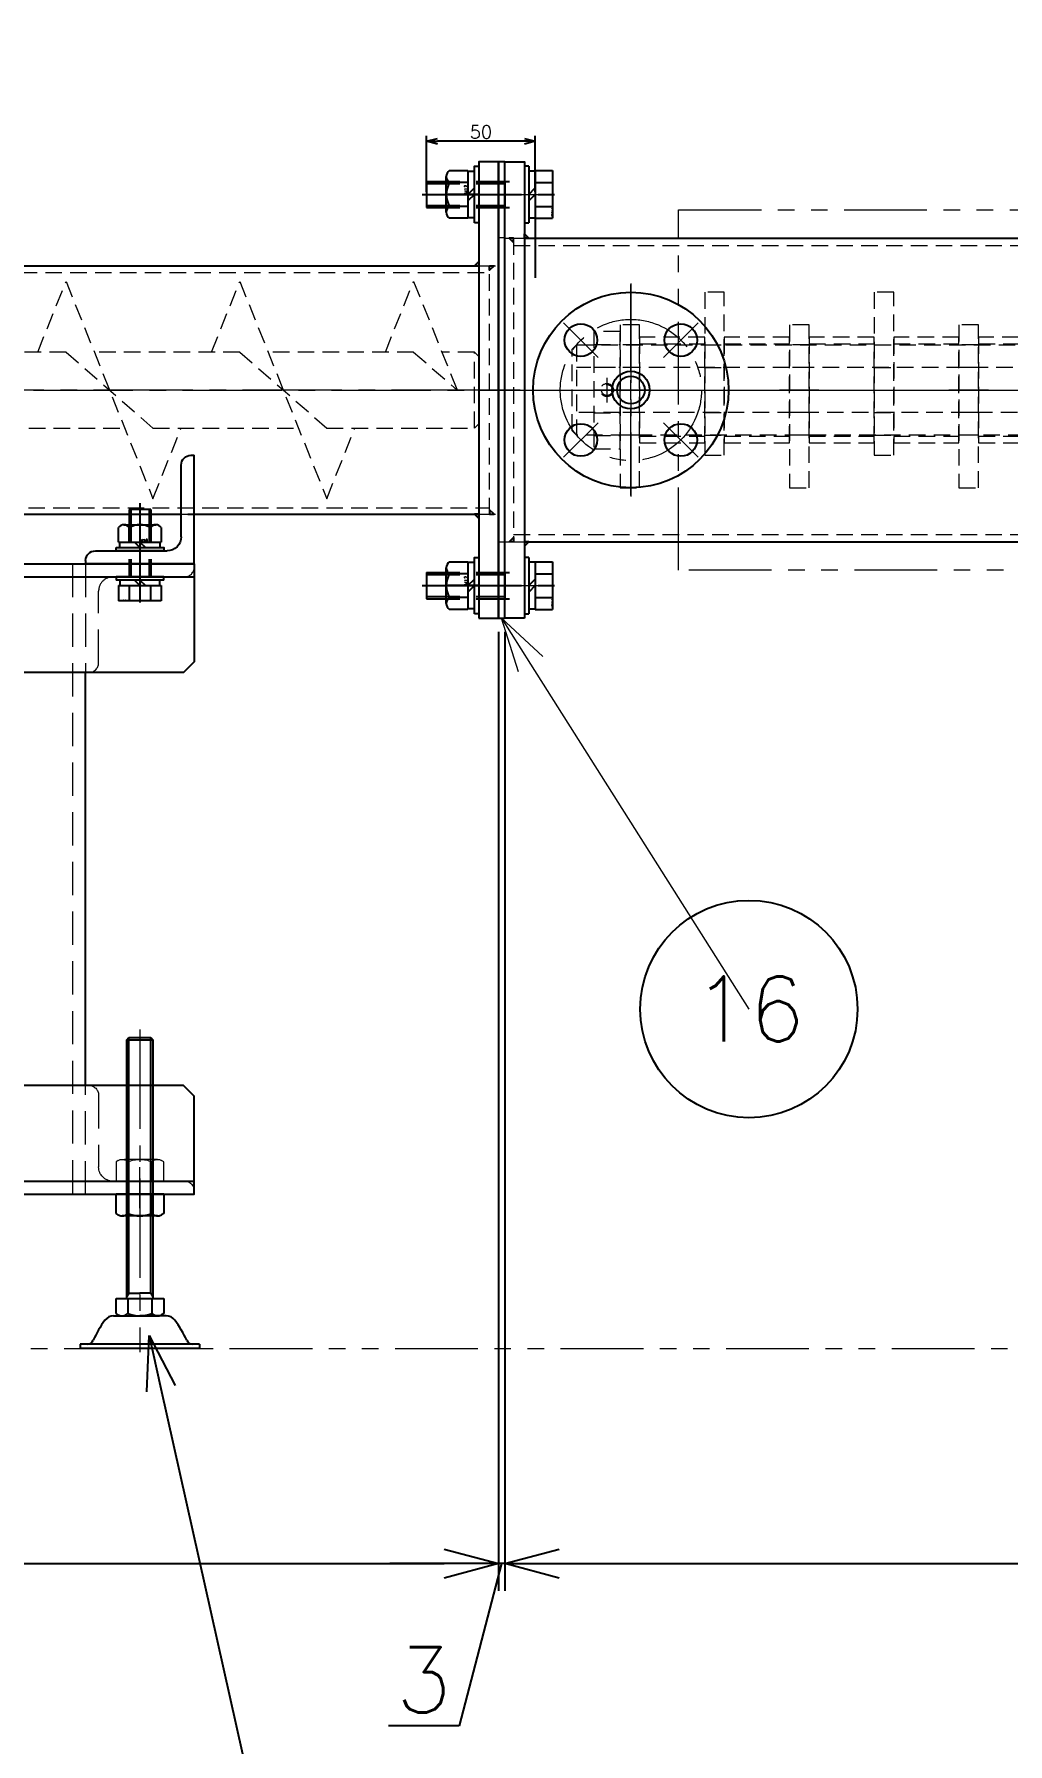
# Model space of a CAD drawing. Header units: millimetres. Extents: x 0 to 38884, y -3675 to 8056.
# Drawn here: x 26258 to 26706, y 1271 to 2057 of the extents above; entities that cross this region are included whole.
import ezdxf
from ezdxf import colors
from ezdxf.entities.mleader import LeaderData, LeaderLine
from ezdxf.enums import TextEntityAlignment as Align
from ezdxf.math import Vec2, Vec3

# ---------------------------------------------------------------- set-up
doc = ezdxf.new("R2010")
doc.units = ezdxf.units.MM
doc.header["$LTSCALE"] = 2.4
doc.header["$PDMODE"] = 99
doc.header["$PDSIZE"] = 1
for name, pattern in [('CENTER2', [28.575, 19.05, -3.175, 3.175, -3.175]), ('HIDDEN', [9.525, 6.35, -3.175]), ('HIDDEN2', [4.7625, 3.175, -1.5875]), ('PHANTOM2', [31.75, 15.875, -3.175, 3.175, -3.175, 3.175, -3.175])]:
    doc.linetypes.add(name, pattern=pattern)
for name, color, linetype, lineweight in [('03_かくれ線', 6, 'HIDDEN2', 13), ('04_HIDDEN', 2, 'HIDDEN', 13), ('04_中心線', 1, 'CENTER2', 9), ('05_CENTER', 4, 'CENTER2', 13), ('06_PHANTOM', 2, 'PHANTOM2', 13), ('08_DIM', 3, 'Continuous', 13)]:
    doc.layers.add(name, color=color, linetype=linetype, lineweight=lineweight)
doc.layers.add('10_DRAFT', color=8, linetype='Continuous', lineweight=0, plot=False)
doc.styles.add('KSS_TXT', font='txt.shx', dxfattribs={"bigfont": 'extfont2.shx'})
doc.styles.add('KSS_TXT_L', font='txt.shx', dxfattribs={"height": 3, "bigfont": 'extfont2.shx'})
doc.styles.get("Standard").update_dxf_attribs({"font": 'txt.shx', "bigfont": 'extfont2.shx'})
doc.dimstyles.new('KSS_DIM', dxfattribs={"dimscale": 2, "dimtxt": 3, "dimasz": 2.5, "dimexe": 1.25, "dimexo": 0.625, "dimtad": 1, "dimdsep": 46, "dimtxsty": 'KSS_TXT', "dimblk": 'OPEN30', "dimcen": 0, "dimazin": 2, "dimtfac": 0.75, "dimtmove": 0, "dimatfit": 3, "dimldrblk": 'OPEN30', "dimfxl": 1.25, "dimtolj": 1, "dimarcsym": 0})

# ---------------------------------------------------------------- blocks, each defined once
blk = doc.blocks.new('_Open30')
at = {"color": 0, "linetype": 'ByBlock', "lineweight": -2}
for p, q in [((-1, 0.268), (0, 0)), ((0, 0), (-1, -0.268)), ((0, 0), (-1, 0))]:
    blk.add_line(p, q, dxfattribs=at)
blk = doc.blocks.new('M12Nza_1_1_1')
at = {"color": 0}
for p, q in [((-10.95, 5), (-10.95, 13.53)), ((-8.21, 15), (8.21, 15)), ((-5.47, 5), (-5.47, 13.53)), ((5.48, 5), (5.48, 13.53)), ((10.95, 13.53), (10.95, 5)), ((10.95, 5), (-10.95, 5)), ((-10.75, 2), (-10.75, 5)), ((0, 2), (-3, 5)), ((0, 5), (3, 2)), ((10.75, 5), (10.75, 2))]:
    blk.add_line(p, q, dxfattribs=at)
at = {"color": 0, "linetype": 'CENTER2'}
blk.add_line((0, 0), (0, 15), dxfattribs=at)
at = {"color": 0}
blk.add_lwpolyline([(-13, 2), (13, 2), (13, 0), (-13, 0)], close=True, dxfattribs=at)
for centre, radius, start, end in [((-8.21, 11.71), 3.29, 33.626, 146.374), ((0, 4.05), 10.95, 60, 120), ((8.21, 11.71), 3.29, 33.626, 146.374)]:
    blk.add_arc(centre, radius, start, end, dxfattribs=at)
at = {"layer": '10_DRAFT', "style": 'KSS_TXT'}
blk.add_text('M12', height=1.5, dxfattribs=at).set_placement((0.31, 5.09))
blk = doc.blocks.new('A$C7BDB3F22_1')
at = {"color": 0}
for p, q in [((-10.97, 13), (10.97, 13)), ((-10.97, 5), (-10.97, 13)), ((-5.48, 5), (-5.48, 13)), ((5.48, 5), (5.48, 13)), ((10.97, 5), (10.97, 13)), ((-13, 2), (13, 2)), ((-13, 2), (-13, 0)), ((-13, 0), (13, 0)), ((-10.97, 5), (10.97, 5)), ((-10.75, 5), (-10.75, 2)), ((0, 2), (-3, 5)), ((0, 5), (3, 2)), ((10.75, 2), (10.75, 5)), ((13, 0), (13, 2))]:
    blk.add_line(p, q, dxfattribs=at)
at = {"color": 0, "linetype": 'CENTER2'}
blk.add_line((0, -47.07), (0, 15.08), dxfattribs=at)
at = {"color": 0, "linetype": 'HIDDEN'}
for p, q in [((-6, -45), (-6, 0)), ((6, -45), (6, 0)), ((-6, -9), (6, -9)), ((-5.05, -45), (-5.05, -9)), ((5.05, -45), (5.05, -9)), ((-6, -45), (6, -45))]:
    blk.add_line(p, q, dxfattribs=at)
at = {"layer": '10_DRAFT', "style": 'KSS_TXT_L'}
blk.add_text('BT-M12x50L,SW,PW', height=0.3, dxfattribs=at).set_placement((6.26, 12.66))
blk = doc.blocks.new('A$C09CC36EC_1')
at = {"color": 3}
blk.add_lwpolyline([(0, 105), (3, 105), (3, -105), (0, -105)], close=True, dxfattribs=at)
at = {"layer": '04_HIDDEN', "color": 3}
for p, q in [((0, 70), (3, 70)), ((0, -70), (3, -70))]:
    blk.add_line(p, q, dxfattribs=at)
at = {"layer": '05_CENTER'}
for p, q in [((-5.65, 90), (8.66, 90)), ((-5.65, -90), (8.66, -90))]:
    blk.add_line(p, q, dxfattribs=at)
at = {"layer": '10_DRAFT'}
blk.add_line((0, 0), (3, 0), dxfattribs=at)
blk = doc.blocks.new('A$C306330B1_1')
for name, p, rotation in [('A$C7BDB3F22_1', (12, 90), 270), ('M12Nza_1_1_1', (-9, 90), 90), ('A$C7BDB3F22_1', (12, -90), 270), ('M12Nza_1_1_1', (-9, -90), 90)]:
    blk.add_blockref(name, p, dxfattribs=dict(rotation=rotation))
at = {"xscale": -1}
blk.add_blockref('A$C09CC36EC_1', (3, 0), dxfattribs=at)
blk = doc.blocks.new('*D1190')
at = {"layer": '08_DIM', "color": 0, "lineweight": -2, "transparency": 16777216}
for p, q in [((26471.71, 1782.5), (26471.71, 1341.22)), ((26474.71, 1782.5), (26474.71, 1341.22)), ((26446.71, 1353.72), (26421.71, 1353.72)), ((26473.21, 1353.72), (26453.62, 1279.02)), ((26474.71, 1353.72), (26471.71, 1353.72)), ((26474.71, 1353.72), (26471.71, 1353.72)), ((26499.71, 1353.72), (26524.71, 1353.72)), ((26453.62, 1279.02), (26421.12, 1279.02))]:
    blk.add_line(p, q, dxfattribs=at)
at = {"layer": 'Defpoints', "color": 0, "transparency": 16777216}
for p in [(26471.71, 1788.75), (26474.71, 1788.75), (26471.71, 1353.72)]:
    blk.add_point(p, dxfattribs=at)
at = {"layer": '08_DIM', "color": 0, "lineweight": -2, "transparency": 16777216, "xscale": 25, "yscale": 25, "zscale": 25}
blk.add_blockref('_Open30', (26471.71, 1353.72), dxfattribs=at)
at = {"layer": '08_DIM', "color": 0, "lineweight": -2, "transparency": 16777216, "xscale": 25, "yscale": 25, "zscale": 25, "rotation": 180}
blk.add_blockref('_Open30', (26474.71, 1353.72), dxfattribs=at)
at = {"layer": '08_DIM', "color": 0, "transparency": 16777216, "insert": (26437.37, 1300.27), "char_height": 30, "attachment_point": 5, "style": 'KSS_TXT'}
blk.add_mtext('\\A1;3', dxfattribs=at)
blk = doc.blocks.new('A$C1A3C2C0C_1_1_1')
at = {"color": 0}
for p, q in [((-9.81, 11), (9.81, 11)), ((-9.81, 4), (-9.81, 11)), ((-4.91, 4), (-4.91, 11)), ((4.91, 4), (4.91, 11)), ((9.81, 4), (9.81, 11)), ((-11, 1.5), (11, 1.5)), ((-11, 1.5), (-11, 0)), ((9.81, 4), (-9.81, 4)), ((-9.25, 4), (-9.25, 1.5)), ((0, 1.5), (-2.5, 4)), ((0, 4), (2.5, 1.5)), ((9.25, 1.5), (9.25, 4)), ((11, 0), (11, 1.5)), ((-11, 0), (11, 0))]:
    blk.add_line(p, q, dxfattribs=at)
at = {"color": 0, "linetype": 'CENTER2'}
blk.add_line((0, -34), (0, 14), dxfattribs=at)
at = {"color": 0, "linetype": 'HIDDEN'}
for p, q in [((-5, -31), (-5, 0)), ((-4.19, -31), (-4.19, 0)), ((4.19, -31), (4.19, 0)), ((5, -31), (5, 0)), ((-5, -31), (5, -31))]:
    blk.add_line(p, q, dxfattribs=at)
at = {"layer": '10_DRAFT', "style": 'KSS_TXT_L'}
blk.add_text('BT-M10x35L,SW,PW', height=0.3, dxfattribs=at).set_placement((5.1, 10.66))
blk = doc.blocks.new('M10Nza_1_1_1')
at = {"color": 0}
for p, q in [((-9.8, 4), (-9.8, 10.69)), ((-7.35, 12), (7.35, 12)), ((-4.9, 4), (-4.9, 10.69)), ((4.9, 10.69), (4.9, 4)), ((9.8, 10.69), (9.8, 4)), ((-9.8, 4), (9.8, 4)), ((-9.2, 1.5), (-9.2, 4)), ((0, 1.5), (-2.5, 4)), ((0, 4), (2.5, 1.5)), ((9.2, 4), (9.2, 1.5))]:
    blk.add_line(p, q, dxfattribs=at)
at = {"color": 0, "linetype": 'CENTER2'}
blk.add_line((0, 12), (0, 0), dxfattribs=at)
at = {"color": 0}
blk.add_lwpolyline([(-11, 1.5), (11, 1.5), (11, 0), (-11, 0)], close=True, dxfattribs=at)
for centre, radius, start, end in [((-7.35, 9.06), 2.94, 33.626, 146.374), ((0, 2.2), 9.8, 60, 120), ((7.35, 9.06), 2.94, 33.626, 146.374)]:
    blk.add_arc(centre, radius, start, end, dxfattribs=at)
at = {"layer": '10_DRAFT', "style": 'KSS_TXT'}
blk.add_text('M10', height=1.25, dxfattribs=at).set_placement((0.26, 4.12))
blk = doc.blocks.new('KK015066_54_5_1')
for p, q in [((1.5, 50), (0, 50)), ((0, 0), (0, 50)), ((6, 12.5), (6, 45.5)), ((0, 0), (50, 0)), ((45.5, 6), (12.5, 6)), ((50, 1.5), (50, 0))]:
    blk.add_line(p, q)
for centre, radius, start, end in [((1.5, 45.5), 4.5, 0, 90), ((12.5, 12.5), 6.5, 180, 270), ((45.5, 1.5), 4.5, 0, 90)]:
    blk.add_arc(centre, radius, start, end)
at = {"flags": 3}
blk.add_attdef('PARAM', (0, 0), '', height=1, dxfattribs=at)
blk = doc.blocks.new('A$C524B3920_1')
at = {"color": 0}
for p, q in [((-675, -6), (325, -6)), ((275, -240), (275, -50)), ((-785, -284), (325, -284))]:
    blk.add_line(p, q, dxfattribs=at)
for points in [[(-675, 0), (325, 0), (325, -45), (320, -50), (-670, -50), (-675, -45)], [(-785, -290), (325, -290), (325, -245), (320, -240), (-780, -240), (-785, -245)]]:
    blk.add_lwpolyline(points, close=True, dxfattribs=at)
at = {"layer": '04_HIDDEN'}
blk.add_line((269, 0), (269, -290), dxfattribs=at)
at = {"layer": '05_CENTER'}
for p, q in [((300, -12.4), (300, 6.43)), ((300, -296.4), (300, -277.57))]:
    blk.add_line(p, q, dxfattribs=at)
at = {"layer": '04_HIDDEN', "rotation": 270}
blk.add_blockref('KK015066_54_5_1', (275, 0), dxfattribs=at)
at = {"layer": '04_HIDDEN', "xscale": -1, "rotation": 270}
blk.add_blockref('KK015066_54_5_1', (275, -290), dxfattribs=at)
blk = doc.blocks.new('A$C2E193E39_1')
at = {"color": 0}
for p, q in [((-11, -8.9), (-11, 0)), ((11, 0), (-11, 0)), ((-5.5, 0), (-5.5, -8.9)), ((5.5, 0), (5.5, -8.9)), ((11, 0), (11, -8.9)), ((-9.943487, -9.509978), (-11, -8.9)), ((8.1147, -10), (-8.114701, -10)), ((11, -8.9), (9.943486, -9.509979))]:
    blk.add_line(p, q, dxfattribs=at)
for centre, radius, start, end in [((-8.114701, -6.342428), 3.657572, 240.000003, 315.632817), ((0, 4.3), 14.3, 247.380133, 292.619864), ((8.1147, -6.342428), 3.657572, 224.367189, 299.999997)]:
    blk.add_arc(centre, radius, start, end, dxfattribs=at)
blk = doc.blocks.new('KC-1275-A-4a_1')
at = {"color": 0}
for p, q in [((-6, 142.05), (-5.05, 143)), ((-6, 142.05), (6, 142.05)), ((-6, 25.5), (-6, 142.05)), ((-5.05, 25.5), (-5.05, 143)), ((-5.05, 143), (5.05, 143)), ((5.05, 25.5), (5.05, 143)), ((5.05, 143), (6, 142.05)), ((6, 142.05), (6, 25.5)), ((-6, 23.5), (-6, 25.5)), ((-5.05, 25.5), (-6, 23.85)), ((-5.05, 25.5), (0, 25.5)), ((5.05, 25.5), (0, 25.5)), ((5.05, 25.5), (6, 23.85)), ((6, 25.5), (6, 23.5)), ((-11, 23), (11, 23)), ((-11, 16.1), (-11, 23)), ((-9.94, 15.49), (-11, 16.1)), ((-5.5, 23), (-5.5, 16.1)), ((5.5, 23), (5.5, 16.1)), ((11, 16.1), (9.94, 15.49)), ((11, 23), (11, 16.1)), ((-12.08, 15), (0, 15)), ((-8.11, 15), (7.78, 15.01)), ((12.08, 15), (0, 15)), ((-27.5, 2), (-27.5, 0)), ((27.5, 2), (-27.5, 2)), ((27.5, 0), (-27.5, 0)), ((27.5, 2), (27.5, 0))]:
    blk.add_line(p, q, dxfattribs=at)
for centre, radius, start, end in [((-8.11, 18.66), 3.66, 240, 315.63282), ((-6.5, 23.5), 0.5, 270, 0), ((0, 29.3), 14.3, 247.38013, 292.61986), ((8.11, 18.66), 3.66, 224.36719, 300), ((6.5, 23.5), 0.5, 180, 270), ((23.98, -16.93), 50, 143.2455, 155.56093), ((-12.08, 10), 5, 90, 143.2455), ((12.08, 10), 5, 36.7545, 90), ((-23.98, -16.93), 50, 24.43907, 36.7545), ((-24.27, 5), 3, 270, 335.56093), ((24.27, 5), 3, 204.43907, 270)]:
    blk.add_arc(centre, radius, start, end, dxfattribs=at)
at = {"layer": '05_CENTER', "color": 0}
blk.add_line((0, 146.76), (0, -1.79), dxfattribs=at)
at = {"color": 0}
blk.add_blockref('A$C2E193E39_1', (0, 71), dxfattribs=at)
at = {"layer": '04_HIDDEN', "color": 0, "xscale": -1, "rotation": 180}
blk.add_blockref('A$C2E193E39_1', (0, 77), dxfattribs=at)
blk = doc.blocks.new('A$C741D14CE_1')
at = {"rotation": 180}
blk.add_blockref('A$C1A3C2C0C_1_1_1', (300, -6), dxfattribs=at)
for name, p in [('M10Nza_1_1_1', (300, 6)), ('A$C524B3920_1', (0, 0))]:
    blk.add_blockref(name, p)
at = {"color": 4}
blk.add_blockref('KC-1275-A-4a_1', (300, -361), dxfattribs=at)
blk = doc.blocks.new('*D1179')
at = {"layer": '08_DIM', "color": 0, "lineweight": -2, "transparency": 16777216}
for p, q in [((25571.71, 2794.63), (25571.71, 2813.38)), ((27641.71, 1909.79), (27641.71, 2813.38)), ((25596.71, 2800.88), (27616.71, 2800.88))]:
    blk.add_line(p, q, dxfattribs=at)
at = {"layer": 'Defpoints', "color": 0, "transparency": 16777216}
for p in [(27641.71, 2800.88), (25571.71, 2788.38), (27641.71, 1903.54)]:
    blk.add_point(p, dxfattribs=at)
at = {"layer": '08_DIM', "color": 0, "lineweight": -2, "transparency": 16777216, "xscale": 25, "yscale": 25, "zscale": 25, "rotation": 180}
blk.add_blockref('_Open30', (25571.71, 2800.88), dxfattribs=at)
at = {"layer": '08_DIM', "color": 0, "lineweight": -2, "transparency": 16777216, "xscale": 25, "yscale": 25, "zscale": 25}
blk.add_blockref('_Open30', (27641.71, 2800.88), dxfattribs=at)
at = {"layer": '08_DIM', "color": 0, "transparency": 16777216, "insert": (26606.71, 2822.13), "char_height": 30, "attachment_point": 5, "style": 'KSS_TXT'}
blk.add_mtext('\\A1;2070', dxfattribs=at)
blk = doc.blocks.new('*D1182')
at = {"layer": '08_DIM', "color": 0, "lineweight": -2, "transparency": 16777216}
for p, q in [((26474.71, 1782.5), (26474.71, 1341.22)), ((27764.71, 1777.5), (27764.71, 1341.22)), ((26499.71, 1353.72), (27739.71, 1353.72))]:
    blk.add_line(p, q, dxfattribs=at)
at = {"layer": 'Defpoints', "color": 0, "transparency": 16777216}
for p in [(26474.71, 1788.75), (27764.71, 1783.75), (27764.71, 1353.72)]:
    blk.add_point(p, dxfattribs=at)
at = {"layer": '08_DIM', "color": 0, "lineweight": -2, "transparency": 16777216, "xscale": 25, "yscale": 25, "zscale": 25, "rotation": 180}
blk.add_blockref('_Open30', (26474.71, 1353.72), dxfattribs=at)
at = {"layer": '08_DIM', "color": 0, "lineweight": -2, "transparency": 16777216, "xscale": 25, "yscale": 25, "zscale": 25}
blk.add_blockref('_Open30', (27764.71, 1353.72), dxfattribs=at)
at = {"layer": '08_DIM', "color": 0, "transparency": 16777216, "char_height": 30, "attachment_point": 5, "style": 'KSS_TXT'}
for s, insert in [('\\A1;1290', (27119.71, 1374.97)), ('\\A1;(混合練り機)', (27119.71, 1332.47))]:
    blk.add_mtext(s, dxfattribs=dict(at, insert=insert))
blk = doc.blocks.new('*D1183')
at = {"layer": '08_DIM', "color": 0, "lineweight": -2, "transparency": 16777216}
for p, q in [((26471.71, 1782.5), (26471.71, 1341.22)), ((25306.71, 1777.5), (25306.71, 1341.22)), ((25331.71, 1353.72), (26446.71, 1353.72))]:
    blk.add_line(p, q, dxfattribs=at)
at = {"layer": 'Defpoints', "color": 0, "transparency": 16777216}
for p in [(26471.71, 1788.75), (25306.71, 1783.75), (26471.71, 1353.72)]:
    blk.add_point(p, dxfattribs=at)
at = {"layer": '08_DIM', "color": 0, "lineweight": -2, "transparency": 16777216, "xscale": 25, "yscale": 25, "zscale": 25, "rotation": 180}
blk.add_blockref('_Open30', (25306.71, 1353.72), dxfattribs=at)
at = {"layer": '08_DIM', "color": 0, "lineweight": -2, "transparency": 16777216, "xscale": 25, "yscale": 25, "zscale": 25}
blk.add_blockref('_Open30', (26471.71, 1353.72), dxfattribs=at)
at = {"layer": '08_DIM', "color": 0, "transparency": 16777216, "char_height": 30, "attachment_point": 5, "style": 'KSS_TXT'}
for s, insert in [('\\A1;1165', (25889.21, 1374.97)), ('\\A1;(スクリューCV)', (25889.21, 1332.47))]:
    blk.add_mtext(s, dxfattribs=dict(at, insert=insert))
blk = doc.blocks.new('A$C5B70685D_1')
at = {"color": 0}
for p, q in [((1.5, 50), (0, 50)), ((0, 0), (0, 50)), ((6, 12.5), (6, 45.5)), ((0, 0), (50, 0)), ((45.5, 6), (12.5, 6)), ((50, 1.5), (50, 0))]:
    blk.add_line(p, q, dxfattribs=at)
for centre, radius, start, end in [((1.5, 45.5), 4.5, 0, 90), ((12.5, 12.5), 6.5, 180, 270), ((45.5, 1.5), 4.5, 0, 90)]:
    blk.add_arc(centre, radius, start, end, dxfattribs=at)
blk = doc.blocks.new('*U1258')
at = {"layer": '04_中心線', "color": 0, "transparency": 16777216}
for p, q in [((0, 9), (0, 48.5)), ((-48.5, 0), (-9, 0)), ((9, 0), (48.5, 0)), ((0, -48.5), (0, -9))]:
    blk.add_line(p, q, dxfattribs=at)
at = {"layer": '04_中心線', "color": 0, "linetype": 'Continuous', "transparency": 16777216}
for p, q in [((-4.5, 0), (4.5, 0)), ((0, -4.5), (0, 4.5))]:
    blk.add_line(p, q, dxfattribs=at)
blk = doc.blocks.new('AM_BALLOON1')
at = {"transparency": 16777216}
blk.add_circle((0, 0), 5, dxfattribs=at)
blk.add_attdef('B_NUMBER', text='', height=3, dxfattribs=at).set_placement((0, 0), align=Align.MIDDLE_CENTER)
blk = doc.blocks.new('_OPEN')
at = {"color": 0, "linetype": 'ByBlock'}
for p, q in [((-1, 0.17), (0, 0)), ((0, 0), (-1, -0.17)), ((0, 0), (-1, 0))]:
    blk.add_line(p, q, dxfattribs=at)
blk = doc.blocks.new('M6tz')
at = {"color": 0}
for radius in [3, 2.5]:
    blk.add_circle((0, 0), radius, dxfattribs=at)
at = {"layer": '05_CENTER'}
for p, q in [((5.68, 0), (-5.68, 0)), ((0, -5.68), (0, 5.68))]:
    blk.add_line(p, q, dxfattribs=at)
blk = doc.blocks.new('*D1415')
at = {"color": 0, "lineweight": -2, "transparency": 16777216}
for p, q in [((26438.71, 1985), (26438.71, 2010.73)), ((26483.71, 2008.23), (26443.71, 2008.23)), ((26488.71, 1985), (26488.71, 2010.73))]:
    blk.add_line(p, q, dxfattribs=at)
at = {"layer": 'Defpoints', "color": 0, "transparency": 16777216}
for p in [(26438.71, 2008.23), (26438.71, 1983.75), (26488.71, 1983.75)]:
    blk.add_point(p, dxfattribs=at)
at = {"color": 0, "lineweight": -2, "transparency": 16777216, "xscale": 5, "yscale": 5, "zscale": 5, "rotation": 180}
blk.add_blockref('_Open30', (26438.71, 2008.23), dxfattribs=at)
at = {"color": 0, "lineweight": -2, "transparency": 16777216, "xscale": 5, "yscale": 5, "zscale": 5}
blk.add_blockref('_Open30', (26488.71, 2008.23), dxfattribs=at)
at = {"color": 0, "transparency": 16777216, "insert": (26463.71, 2012.48), "char_height": 6, "attachment_point": 5, "style": 'KSS_TXT'}
blk.add_mtext('\\A1;50', dxfattribs=at)

msp = doc.modelspace()

# ---------------------------------------------------------------- linework, layer by layer
for p, q in [((26488.7122, 1994.5005), (26488.7122, 1945.411)), ((26452.7122, 1983.7505), (26481.7122, 1983.7505))]:
    msp.add_line(p, q)
at = {"color": 0}
for p, q in [((26483.7122, 1963.6505), (27755.7122, 1963.6505)), ((25771.7122, 1950.9005), (26462.7122, 1950.9005)), ((25387.7122, 1836.6005), (26325.7122, 1836.6005)), ((26328.7122, 1836.6005), (26331.7122, 1836.6005)), ((26331.7122, 1836.6005), (26462.7122, 1836.6005)), ((26483.7122, 1823.8505), (27564.7122, 1823.8505))]:
    msp.add_line(p, q, dxfattribs=at)
for points in [[(26462.7122, 1788.7505), (26471.7122, 1788.7505), (26471.7122, 1998.7505), (26462.7122, 1998.7505)], [(26483.7122, 1788.7505), (26474.7122, 1788.7505), (26474.7122, 1998.7505), (26483.7122, 1998.7505)]]:
    msp.add_lwpolyline(points, close=True, dxfattribs=at)
at = {"color": 3}
for points in [[(26478.7122, 1961.6505), (26478.7122, 1963.6505), (26476.7122, 1963.6505), (26478.7122, 1961.6505)], [(26485.7122, 1963.6505), (26483.7122, 1963.6505), (26483.7122, 1965.6505), (26485.7122, 1963.6505)], [(26478.7122, 1825.8505), (26478.7122, 1823.8505), (26476.7122, 1823.8505), (26478.7122, 1825.8505)], [(26485.7122, 1823.8505), (26483.7122, 1823.8505), (26483.7122, 1821.8505), (26485.7122, 1823.8505)]]:
    msp.add_lwpolyline(points, dxfattribs=at)
for points in [[(26462.7122, 1950.9005), (26460.7122, 1950.9005), (26460.7122, 1950.9005), (26462.7122, 1952.9005)], [(26467.7122, 1950.9005), (26469.7122, 1950.9005), (26469.7122, 1950.9005), (26467.7122, 1948.9005)], [(26462.7122, 1836.6005), (26460.7122, 1836.6005), (26460.7122, 1836.6005), (26462.7122, 1834.6005)], [(26467.7122, 1836.6005), (26469.7122, 1836.6005), (26469.7122, 1836.6005), (26467.7122, 1838.6005)]]:
    msp.add_lwpolyline(points, close=True, dxfattribs=at)
at = {"color": 0}
for centre, radius in [((26532.7122, 1893.7505), 45), ((26509.7312, 1916.7315), 7.5), ((26555.6932, 1916.7315), 7.5), ((26532.7122, 1893.7505), 8.65), ((26532.7122, 1893.7505), 6.35), ((26509.7312, 1870.7696), 7.5), ((26555.6932, 1870.7696), 7.5)]:
    msp.add_circle(centre, radius, dxfattribs=at)
at = {"layer": '03_かくれ線'}
for p, q in [((26474.7122, 1963.6505), (26483.7122, 1963.6505)), ((26478.7122, 1963.6505), (26478.7122, 1823.8505)), ((26478.7122, 1963.6505), (26483.7122, 1963.6505)), ((26478.7122, 1960.2505), (27764.7122, 1960.2505)), ((25771.7122, 1947.9005), (26467.7122, 1947.9005)), ((26259.7153, 1911.2508), (26272.7152, 1943.7505)), ((26272.7152, 1943.7505), (26312.7153, 1843.7505)), ((26339.7153, 1911.2505), (26352.7153, 1943.7505)), ((26352.7153, 1943.7505), (26392.7154, 1843.7505)), ((26419.7154, 1911.2505), (26432.7154, 1943.7505)), ((26432.7154, 1943.7505), (26452.7154, 1893.7505)), ((26462.7122, 1950.9005), (26471.7122, 1950.9005)), ((26462.7122, 1950.9005), (26467.7122, 1950.9005)), ((26467.7122, 1836.6005), (26467.7122, 1950.9005)), ((26505.71, 1912.5352), (26507.71, 1914.5352)), ((26505.71, 1874.9659), (26505.71, 1912.5352)), ((26507.71, 1914.5352), (26507.71, 1872.9659)), ((26507.71, 1914.5352), (27742.71, 1914.5352)), ((26515.7077, 1914.6506), (26527.7077, 1914.6506)), ((26536.7077, 1914.5352), (26527.7077, 1914.5352)), ((26536.7077, 1915.0505), (26566.7077, 1915.0505)), ((26566.7077, 1914.5352), (26575.7077, 1914.5352)), ((26575.7077, 1915.0505), (26605.7077, 1915.0505)), ((26614.7077, 1914.5352), (26605.7077, 1914.5352)), ((26614.7077, 1915.0505), (26644.7077, 1915.0505)), ((26644.7077, 1914.5352), (26653.7077, 1914.5352)), ((26653.7077, 1915.0505), (26683.7077, 1915.0505)), ((26692.7077, 1914.5352), (26683.7077, 1914.5352)), ((26692.7077, 1915.0505), (26722.7077, 1915.0505)), ((26272.7152, 1911.2508), (26312.7152, 1876.2505)), ((26352.7152, 1911.2506), (26392.7152, 1876.2504)), ((26432.7154, 1911.2508), (26452.7155, 1893.7505)), ((26460.7139, 1876.2502), (26460.7139, 1911.2508)), ((26462.7139, 1909.2507), (26460.7139, 1911.2507)), ((26462.7139, 1909.2507), (26462.7139, 1878.2504)), ((27725.818, 1904.1428), (26507.71, 1904.1428)), ((26515.7077, 1904.2006), (26527.7077, 1904.2006)), ((26536.7077, 1904.1428), (26527.7077, 1904.1428)), ((26566.7077, 1904.1428), (26575.7077, 1904.1428)), ((26614.7077, 1904.1428), (26605.7077, 1904.1428)), ((26644.7077, 1904.1428), (26653.7077, 1904.1428)), ((26692.7077, 1904.1428), (26683.7077, 1904.1428)), ((26513.0579, 1893.7505), (26530.3576, 1893.7505)), ((26541.2905, 1893.7505), (26523.1249, 1893.7505)), ((26536.7077, 1893.7505), (26527.7077, 1893.7505)), ((26527.7077, 1893.7505), (26536.7077, 1893.7505)), ((26532.2248, 1893.7505), (26571.2267, 1893.7505)), ((26562.1249, 1893.7505), (26580.2905, 1893.7505)), ((26566.7077, 1893.7505), (26575.7077, 1893.7505)), ((26571.2248, 1893.7505), (26610.2267, 1893.7505)), ((26619.2905, 1893.7505), (26601.1249, 1893.7505)), ((26614.7077, 1893.7505), (26605.7077, 1893.7505)), ((26605.7077, 1893.7505), (26614.7077, 1893.7505)), ((26610.2248, 1893.7505), (26649.2267, 1893.7505)), ((26640.1249, 1893.7505), (26658.2905, 1893.7505)), ((26644.7077, 1893.7505), (26653.7077, 1893.7505)), ((26649.2248, 1893.7505), (26688.2267, 1893.7505)), ((26697.2905, 1893.7505), (26679.1249, 1893.7505)), ((26692.7077, 1893.7505), (26683.7077, 1893.7505)), ((26683.7077, 1893.7505), (26692.7077, 1893.7505)), ((26688.2248, 1893.7505), (26727.2267, 1893.7505)), ((27705.0334, 1883.3582), (26507.71, 1883.3582)), ((26515.7077, 1883.3005), (26527.7077, 1883.3005)), ((26536.7077, 1883.3582), (26527.7077, 1883.3582)), ((26566.7077, 1883.3582), (26575.7077, 1883.3582)), ((26614.7077, 1883.3582), (26605.7077, 1883.3582)), ((26644.7077, 1883.3582), (26653.7077, 1883.3582)), ((26692.7077, 1883.3582), (26683.7077, 1883.3582)), ((26312.7153, 1843.7505), (26325.7153, 1876.2505)), ((26392.7154, 1843.7505), (26405.7154, 1876.2507)), ((26462.7139, 1878.2504), (26460.7139, 1876.2504)), ((26507.71, 1872.9659), (26505.71, 1874.9659)), ((27742.71, 1872.9659), (26507.71, 1872.9659)), ((26515.7077, 1872.8505), (26527.7077, 1872.8505)), ((26536.7077, 1872.9659), (26527.7077, 1872.9659)), ((26536.7077, 1872.4505), (26566.7077, 1872.4505)), ((26566.7077, 1872.9659), (26575.7077, 1872.9659)), ((26575.7077, 1872.4505), (26605.7077, 1872.4505)), ((26614.7077, 1872.9659), (26605.7077, 1872.9659)), ((26614.7077, 1872.4505), (26644.7077, 1872.4505)), ((26644.7077, 1872.9659), (26653.7077, 1872.9659)), ((26653.7077, 1872.4505), (26683.7077, 1872.4505)), ((26692.7077, 1872.9659), (26683.7077, 1872.9659)), ((26692.7077, 1872.4505), (26722.7077, 1872.4505)), ((25306.7122, 1839.6005), (26467.7122, 1839.6005)), ((26325.7122, 1836.6005), (26331.7122, 1836.6005)), ((26462.7122, 1836.6005), (26471.7122, 1836.6005)), ((26462.7122, 1836.6005), (26467.7122, 1836.6005)), ((26478.7122, 1827.2505), (27564.7122, 1827.2505)), ((26474.7122, 1823.8505), (26483.7122, 1823.8505)), ((26478.7122, 1823.8505), (26483.7122, 1823.8505))]:
    msp.add_line(p, q, dxfattribs=at)
for points in [[(26575.7077, 1938.7505), (26566.7077, 1938.7505), (26566.7077, 1863.7505), (26575.7077, 1863.7505)], [(26653.7077, 1938.7505), (26644.7077, 1938.7505), (26644.7077, 1863.7505), (26653.7077, 1863.7505)], [(26515.7077, 1866.7505), (26527.7077, 1866.7505), (26527.7077, 1920.7505), (26515.7077, 1920.7505)], [(26527.7077, 1848.7505), (26536.7077, 1848.7505), (26536.7077, 1923.7505), (26527.7077, 1923.7505)], [(26605.7077, 1848.7505), (26614.7077, 1848.7505), (26614.7077, 1923.7505), (26605.7077, 1923.7505)], [(26683.7077, 1848.7505), (26692.7077, 1848.7505), (26692.7077, 1923.7505), (26683.7077, 1923.7505)], [(26536.7077, 1869.4505), (26566.7077, 1869.4505), (26566.7077, 1918.0505), (26536.7077, 1918.0505)], [(26575.7077, 1869.4505), (26605.7077, 1869.4505), (26605.7077, 1918.0505), (26575.7077, 1918.0505)], [(26614.7077, 1869.4505), (26644.7077, 1869.4505), (26644.7077, 1918.0505), (26614.7077, 1918.0505)], [(26653.7077, 1869.4505), (26683.7077, 1869.4505), (26683.7077, 1918.0505), (26653.7077, 1918.0505)], [(26692.7077, 1869.4505), (26722.7077, 1869.4505), (26722.7077, 1918.0505), (26692.7077, 1918.0505)]]:
    msp.add_lwpolyline(points, close=True, dxfattribs=at)
for points in [[(26272.7151, 1911.2508), (26205.7151, 1911.2508)], [(26352.7152, 1911.2508), (26285.7152, 1911.2508)], [(26432.7153, 1911.2508), (26365.7152, 1911.2508)], [(26460.7138, 1911.2508), (26445.7153, 1911.2508)], [(26232.7152, 1876.2507), (26299.7153, 1876.2505)], [(26312.7152, 1876.2505), (26379.7154, 1876.2505)], [(26392.7154, 1876.2507), (26460.7141, 1876.2507)]]:
    msp.add_lwpolyline(points, dxfattribs=at)
at = {"layer": '04_中心線'}
for p, q in [((26481.7122, 1983.7505), (26452.7122, 1983.7505)), ((26464.7122, 1983.7505), (26493.7122, 1983.7505)), ((26532.7122, 1942.7505), (26532.7122, 1844.7505)), ((26517.6862, 1908.7766), (26501.7763, 1924.6865)), ((26547.7382, 1908.7766), (26563.6481, 1924.6865)), ((26468.2977, 1893.7505), (24987.7144, 1893.7505)), ((25297.6747, 1893.7505), (26481.4333, 1893.7505)), ((26481.7122, 1893.7505), (26452.7122, 1893.7505)), ((26462.6925, 1893.7505), (27781.8524, 1893.7505)), ((26464.7122, 1893.7505), (26493.7122, 1893.7505)), ((26495.71, 1893.7505), (28088.71, 1893.7505)), ((26517.6862, 1878.7245), (26501.7763, 1862.8146)), ((26547.7382, 1878.7245), (26563.6481, 1862.8146)), ((26306.7122, 1806.8536), (26306.7122, 1826.6394)), ((26481.7122, 1803.7505), (26452.7122, 1803.7505)), ((26464.7122, 1803.7505), (26493.7122, 1803.7505))]:
    msp.add_line(p, q, dxfattribs=at)
msp.add_circle((26532.7122, 1893.7505), 32.5, dxfattribs=at)
at = {"layer": '06_PHANTOM'}
msp.add_line((23071.3853, 1452.7505), (29508.5271, 1452.7505), dxfattribs=at)
at = {"layer": '06_PHANTOM', "color": 1}
msp.add_lwpolyline([(26554.7122, 1976.6505), (27054.7122, 1976.6505), (27054.7122, 1810.8505), (26554.7122, 1810.8505)], close=True, dxfattribs=at)

# ---------------------------------------------------------------- block references
for name, p in [('A$C306330B1_1', (26471.7122, 1893.7505)), ('A$C741D14CE_1', (26006.7122, 1813.7505))]:
    msp.add_blockref(name, p)
at = {"xscale": -1}
msp.add_blockref('A$C5B70685D_1', (26331.7122, 1813.7505), dxfattribs=at)
at = {"layer": '03_かくれ線', "rotation": 90}
msp.add_blockref('M6tz', (26521.7077, 1893.7505), dxfattribs=at)
at = {"layer": '04_中心線'}
msp.add_blockref('*U1258', (26532.7122, 1893.7505), dxfattribs=at)

# ---------------------------------------------------------------- dimensions: what is measured, and where the dimension line sits
dim = msp.add_linear_dim(base=(26438.7122, 2008.2289), p1=(26488.7122, 1983.7505), p2=(26438.7122, 1983.7505), dimstyle='KSS_DIM')
dim.commit()
dim.dimension.update_dxf_attribs({"geometry": '*D1415', "text_midpoint": (26463.7122, 2012.4789)})
at = {"layer": '08_DIM', "color": 1}
dim = msp.add_linear_dim(base=(27641.7122, 2800.8771), p1=(25571.7122, 2788.3771), p2=(27641.7122, 1903.5394), dimstyle='KSS_DIM', override={"dimscale": 10, "dimarcsym": 1}, dxfattribs=at)
dim.commit()
dim.dimension.update_dxf_attribs({"geometry": '*D1179', "text_midpoint": (26606.7122, 2822.1271)})
at = {"layer": '08_DIM'}
for base, p1, p2, override, picture, middle in [((26471.7122, 1353.722), (25306.7122, 1783.7505), (26471.7122, 1788.7505), {"dimscale": 10, "dimpost": '\\X(スクリューCV)', "dimarcsym": 1}, '*D1183', (25889.2122, 1353.722)), ((27764.7122, 1353.722), (26474.7122, 1788.7505), (27764.7122, 1783.7505), {"dimscale": 10, "dimpost": '\\X(混合練り機)', "dimarcsym": 1}, '*D1182', (27119.7122, 1353.722))]:
    dim = msp.add_linear_dim(base=base, p1=p1, p2=p2, dimstyle='KSS_DIM', override=override, dxfattribs=at)
    dim.commit()
    dim.dimension.update_dxf_attribs({"geometry": picture, "text_midpoint": middle})
dim = msp.add_linear_dim(base=(26471.7122, 1353.722), p1=(26474.7122, 1788.7505), p2=(26471.7122, 1788.7505), dimstyle='KSS_DIM', override={"dimscale": 10, "dimtmove": 1, "dimarcsym": 1}, dxfattribs=at)
dim.commit()
dim.dimension.update_dxf_attribs({"geometry": '*D1190', "text_midpoint": (26447.3679, 1279.0157), "dimtype": 160})

# ---------------------------------------------------------------- leaders
ml = msp.add_multileader_block('Standard', dxfattribs=at)
ml.set_content('AM_BALLOON1', color=256, scale=10)
ml.set_attribute('B_NUMBER', '16', width=0)
ml.set_leader_properties(color=256, linetype='ByLayer', lineweight=-1)
ml.set_arrow_properties(name='OPEN30')
ml.build(insert=Vec2(0, 0))
ml.multileader.update_dxf_attribs({"has_dogleg": 0, "text_right_attachment_type": 6, "dogleg_length": 0, "arrow_head_size": 25, "scale": 10, "block_connection_type": 1})
ctx = ml.context
ctx.base_point, ctx.scale, ctx.char_height, ctx.arrow_head_size, ctx.landing_gap_size, ctx.plane_origin = Vec3(26587.0522, 1608.9214), 10, 40, 25, 20, Vec3(26473.2122, 1788.7505)
ctx.right_attachment, ctx.attachment_type = 6, 1
notes = []
notes.append((ctx, [(1, (1, 1, 0), (26587.0522, 1608.9214), (1, 0), 0, [(0, [(26473.2122, 1788.7505)], 0, [])])]))
ctx.block.insert = Vec3(26587.0522, 1608.9214)
ml = msp.add_multileader_block('Standard', dxfattribs=at)
ml.set_content('AM_BALLOON1', color=256, scale=3)
ml.set_attribute('B_NUMBER', 'F', width=0)
ml.set_leader_properties(color=256, linetype='ByLayer', lineweight=-1)
ml.set_arrow_properties(name='OPEN')
ml.build(insert=Vec2(0, 0))
ml.multileader.update_dxf_attribs({"leader_type": 0, "has_dogleg": 0, "text_right_attachment_type": 6, "dogleg_length": 0, "arrow_head_size": 6, "scale": 3, "block_connection_type": 1})
ctx = ml.context
ctx.base_point, ctx.scale, ctx.char_height, ctx.arrow_head_size, ctx.landing_gap_size, ctx.plane_origin = Vec3(32191.9428, 1591.6932), 3, 12, 6, 6, Vec3(32191.9428, 1591.6932)
ctx.right_attachment, ctx.attachment_type = 6, 1
notes.append((ctx, [(0, (0, 0, 0), (0, 0), (1, 0), 1, [])]))
ctx.block.insert = Vec3(32191.9428, 1591.6932)
ml = msp.add_multileader_block('Standard', dxfattribs=at)
ml.set_content('AM_BALLOON1', color=256, scale=3)
ml.set_attribute('B_NUMBER', 'N', width=0)
ml.set_leader_properties(color=256, linetype='ByLayer', lineweight=-1)
ml.set_arrow_properties(name='OPEN')
ml.build(insert=Vec2(0, 0))
ml.multileader.update_dxf_attribs({"leader_type": 0, "has_dogleg": 0, "text_right_attachment_type": 6, "dogleg_length": 0, "arrow_head_size": 6, "scale": 3, "block_connection_type": 1})
ctx = ml.context
ctx.base_point, ctx.scale, ctx.char_height, ctx.arrow_head_size, ctx.landing_gap_size, ctx.plane_origin = Vec3(35713.6935, 1583.3789), 3, 12, 6, 6, Vec3(35713.6935, 1583.3789)
ctx.right_attachment, ctx.attachment_type = 6, 1
notes.append((ctx, [(0, (0, 0, 0), (0, 0), (1, 0), 1, [])]))
ctx.block.insert = Vec3(35713.6935, 1583.3789)
ml = msp.add_multileader_block('Standard', dxfattribs=at)
ml.set_content('AM_BALLOON1', color=256, scale=3)
ml.set_attribute('B_NUMBER', 'E', width=0)
ml.set_leader_properties(color=256, linetype='ByLayer', lineweight=-1)
ml.set_arrow_properties(name='OPEN')
ml.build(insert=Vec2(0, 0))
ml.multileader.update_dxf_attribs({"leader_type": 0, "has_dogleg": 0, "text_right_attachment_type": 6, "dogleg_length": 0, "arrow_head_size": 6, "scale": 3, "block_connection_type": 1})
ctx = ml.context
ctx.base_point, ctx.scale, ctx.char_height, ctx.arrow_head_size, ctx.landing_gap_size, ctx.plane_origin = Vec3(31203.7967, 1533.5688), 3, 12, 6, 6, Vec3(31203.7967, 1533.5688)
ctx.right_attachment, ctx.attachment_type = 6, 1
notes.append((ctx, [(0, (0, 0, 0), (0, 0), (1, 0), 1, [])]))
ctx.block.insert = Vec3(31203.7967, 1533.5688)
ml = msp.add_multileader_block('Standard', dxfattribs=at)
ml.set_content('AM_BALLOON1', color=256, scale=3)
ml.set_attribute('B_NUMBER', 'G', width=0)
ml.set_leader_properties(color=256, linetype='ByLayer', lineweight=-1)
ml.set_arrow_properties(name='OPEN')
ml.build(insert=Vec2(0, 0))
ml.multileader.update_dxf_attribs({"leader_type": 0, "has_dogleg": 0, "text_right_attachment_type": 6, "dogleg_length": 0, "arrow_head_size": 6, "scale": 3, "block_connection_type": 1})
ctx = ml.context
ctx.base_point, ctx.scale, ctx.char_height, ctx.arrow_head_size, ctx.landing_gap_size, ctx.plane_origin = Vec3(35678.7497, 1486.7985), 3, 12, 6, 6, Vec3(35678.7497, 1486.7985)
ctx.right_attachment, ctx.attachment_type = 6, 1
notes.append((ctx, [(0, (0, 0, 0), (0, 0), (1, 0), 1, [])]))
ctx.block.insert = Vec3(35678.7497, 1486.7985)
at = {"layer": '08_DIM', "color": 4}
ml = msp.add_multileader_mtext('Standard', dxfattribs=at)
ml.set_content('レベルアジャスター(タキゲン)\\PKC-1275-A-4 -4個', color=4)
ml.set_leader_properties()
ml.set_arrow_properties(name='OPEN30')
ml.build(insert=Vec2(0, 0))
ml.multileader.update_dxf_attribs({"text_left_attachment_type": 6, "text_right_attachment_type": 6, "dogleg_length": 0.36, "arrow_head_size": 25, "scale": 10})
ctx = ml.context
ctx.base_point, ctx.scale, ctx.char_height, ctx.arrow_head_size, ctx.landing_gap_size, ctx.plane_origin = Vec3(26373.0244, 1197.4155), 10, 30, 25, 20, Vec3(27119.3368, 1220.5079)
ctx.left_attachment, ctx.right_attachment = 6, 6
notes.append((ctx, [(0, (1, 1, 0), (26369.4244, 1197.4155), (1, 0), 3.6, [(0, [(26310.9331, 1458.6902)], 0, [])])]))
ctx.mtext.insert, ctx.mtext.flow_direction = Vec3(26393.0244, 1233.4155), 5
for ctx, leaders in notes:
    for number, flags, end, landing, length, lines in leaders:
        leader = LeaderData()
        leader.index, (leader.has_last_leader_line, leader.has_dogleg_vector, leader.attachment_direction) = number, flags
        leader.last_leader_point, leader.dogleg_vector, leader.dogleg_length = Vec3(end), Vec3(landing), length
        for number, points, colour, breaks in lines:
            line = LeaderLine()
            line.index, line.vertices, line.color, line.breaks = number, Vec3.list(points), colors.encode_raw_color(colour), breaks
            leader.lines.append(line)
        ctx.leaders.append(leader)

doc.saveas('drawing.dxf')
